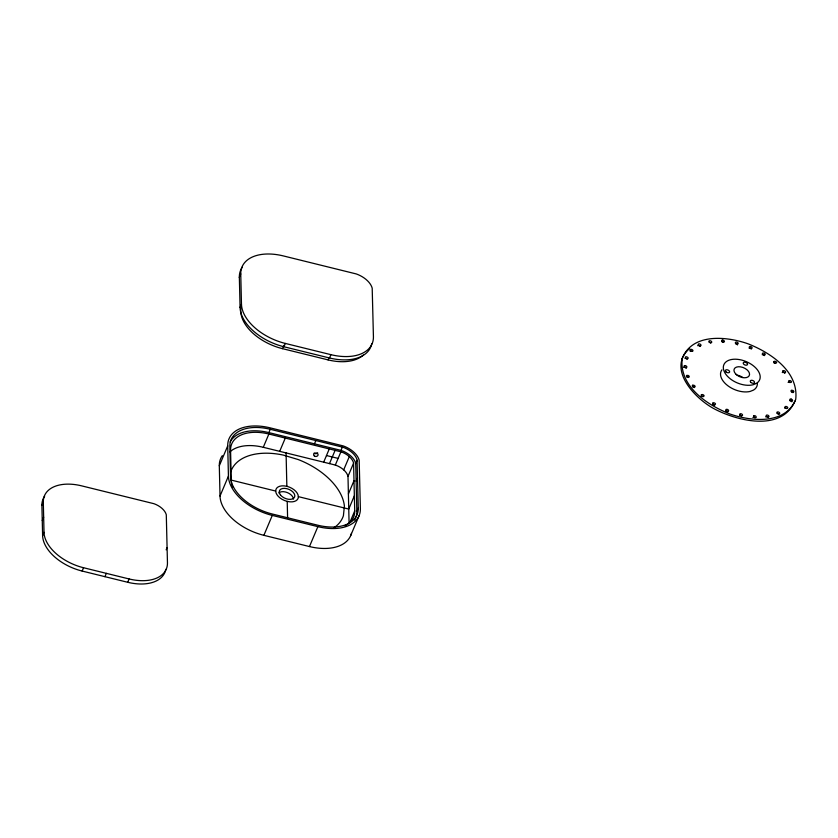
<?xml version="1.0" encoding="UTF-8"?>
<svg xmlns="http://www.w3.org/2000/svg" width="838" height="838" viewBox="0 0 838 838"><rect width="100%" height="100%" fill="white"/><g stroke="black" fill="none" stroke-linecap="round" stroke-linejoin="round"><path stroke-width="1.26" d="M165.798 569.348A40.989 24.386 22.9 0 1 127.732 582.284L82.145 571.055A40.989 24.386 22.9 0 1 42.612 535.639L41.9 505.398L43.304 502.077A40.989 24.386 22.9 0 1 81.621 485.851L153.962 503.701A15.597 9.281 22.9 0 1 166.291 514.741L167.453 562.738A40.989 24.386 22.9 0 1 129.136 578.964L83.549 567.735A40.989 24.386 22.9 0 1 44.016 532.319L43.304 502.077M42.256 520.513L43.66 517.203M42.612 535.639L44.016 532.319M82.145 571.055L83.549 567.735M104.939 576.67L106.342 573.349M239.259 277.441L240.757 273.9A45.472 27.046 22.9 0 1 283.265 255.904L356.318 273.953A20.091 11.952 22.9 0 1 372.198 288.188L373.423 336.656A45.472 27.046 22.9 0 1 330.916 354.663L285.329 343.433A45.472 27.046 22.9 0 1 241.47 304.142L240.757 273.9M371.737 343.632A45.472 27.046 22.9 0 1 329.512 357.983L283.925 346.754A45.472 27.046 22.9 0 1 240.066 307.462L241.47 304.142M127.732 582.284L129.136 578.964M166.165 549.833L167.097 547.623M351.426 533.366A45.472 27.046 22.9 0 1 309.463 546.554L263.876 535.325A45.472 27.046 22.9 0 1 220.017 496.033L219.305 465.792L227.716 445.879A45.472 27.046 22.9 0 1 270.224 427.872L343.276 445.931A20.091 11.952 22.9 0 1 359.167 460.156L360.382 508.635A45.472 27.046 22.9 0 1 317.874 526.641L272.287 515.412A45.472 27.046 22.9 0 1 228.428 476.12L227.716 445.879M220.017 496.033L228.428 476.12M363.304 355.04A43.23 25.716 22.9 0 1 328.077 359.89L282.49 348.66L283.893 345.34M283.925 346.754L285.329 343.433M230.146 442.003A43.23 25.716 22.9 0 1 268.851 432.607L270.255 429.286L342.952 447.241A17.849 10.611 22.9 0 1 357.061 459.873L358.255 508.111L356.852 511.431A43.23 25.716 22.9 0 1 356.014 517.088M229.874 451.902A40.989 24.386 22.9 0 1 263.279 447.293L268.883 434.021L341.234 451.871A15.597 9.281 22.9 0 1 353.563 462.911L354.725 510.908L349.582 523.08M279.693 451.336L285.297 438.065M328.077 359.89L329.009 357.679M329.418 358.203L330.916 354.663M263.876 535.325L272.287 515.412M314.439 443.847L315.842 440.526M323.678 462.178L329.282 448.906M329.491 463.613L335.106 450.341M268.851 432.607L340.982 450.383L342.386 447.063M263.279 447.293L335.315 465.048L340.93 451.776M309.463 546.554L317.874 526.641M343.695 469.856L349.31 456.584M349.079 522.922L347.99 476.403L353.594 463.121M356.852 511.431L355.721 463.582L357.124 460.261M348.399 493.949L354.013 480.666M356.14 481.19L357.543 477.88M354.369 495.792L348.755 509.064L298.349 496.641M350.672 535.608L359.083 515.695M795.032 400.993C781.718 431.874 738.205 421.263 714.971 409.216C695.435 399.223 666.231 368.867 689.622 348.493M782.242 372.512L783.457 372.344A1.498 0.89 22.9 0 1 784.85 373.381M700.956 396.269L701.584 396.185A1.498 0.89 22.9 0 1 702.967 396.762M773.945 362.917L774.144 362.917A1.498 0.89 22.9 0 1 775.223 363.273M721.979 341.778L722.063 341.778A1.498 0.89 22.9 0 1 723.131 342.208M692.607 386.81L692.963 386.863A1.498 0.89 22.9 0 1 694.22 387.617M790.077 382.442L791.072 382.411A1.498 0.89 22.9 0 0 790.402 380.682L789.029 380.588A1.498 0.89 22.9 0 0 789.71 382.317A1.498 0.89 22.9 0 1 790.035 382.516L788.328 382.243A1.498 0.89 22.9 0 0 788.108 382.379M791.344 391.849L793.167 392.174A1.498 0.89 22.9 0 0 793.125 390.55L791.711 390.194A1.498 0.89 22.9 0 0 791.742 391.828L792.423 392.205A1.498 0.89 22.9 0 1 792.958 392.676M686.772 376.943L688.878 377.194A1.498 0.89 22.9 0 0 688.208 375.466L686.835 375.372A1.498 0.89 22.9 0 0 687.516 377.1A1.498 0.89 22.9 0 1 688.145 377.529M326.474 455.537L338.123 458.407M231.12 480.069L275.723 491.068M340.982 450.383L341.548 450.561A17.849 10.611 22.9 0 1 355.658 463.194L355.721 463.582M335.315 465.048L335.619 465.142A15.597 9.281 22.9 0 1 347.959 476.194L347.99 476.403M686.448 358.591L685.788 358.203A1.498 0.89 22.9 0 1 686.28 356.737L687.673 357.281A1.498 0.89 22.9 0 1 687.181 358.748L685.578 358.402A1.498 0.89 22.9 0 0 684.971 358.507M686.312 358.559L686.971 358.947A1.498 0.89 22.9 0 1 687.212 359.188M286.072 452.908L286.858 486.354M287.214 501.354L287.602 517.832M240.705 307.525L240.789 311.307A43.23 25.716 22.9 0 0 282.49 348.66M240.066 307.462L239.354 277.221A45.472 27.046 22.9 0 1 242.381 267.071M735.481 343.727A1.498 0.89 22.9 0 1 737.471 344.931M762.203 354.725A1.498 0.89 22.9 0 1 764.403 355.616M789.752 400.711A1.498 0.89 22.9 0 1 790.087 400.7L791.46 401.276A1.498 0.89 22.9 0 1 791.837 401.79M784.745 408.158A1.498 0.89 22.9 0 1 786.473 408.556M777.371 413.595A1.498 0.89 22.9 0 1 778.9 414.517M752.953 417.565A1.498 0.89 22.9 0 1 754.891 417.691M739.525 415.418A1.498 0.89 22.9 0 1 741.515 416.057M725.603 411.018A1.498 0.89 22.9 0 1 727.803 411.908M712.667 404.44A1.498 0.89 22.9 0 1 714.615 405.257M683.588 367.442A1.498 0.89 22.9 0 1 684.133 367.254L685.547 367.673A1.498 0.89 22.9 0 1 686.165 368.416M709.388 342.396A1.498 0.89 22.9 0 1 710.718 343.056M697.74 345.685A1.498 0.89 22.9 0 1 700.18 346.461M689.936 351.038A1.498 0.89 22.9 0 1 691.664 351.436M765.723 416.884A1.498 0.89 22.9 0 1 768.163 417.659M749.088 348.179A1.498 0.89 22.9 0 1 751.277 349.069M736.99 375.152A8.212 4.892 22.9 0 1 742.803 377.54M757.384 383.123A19.421 11.554 22.9 0 1 753.561 390.068L750.146 391.43A19.421 11.554 22.9 0 1 727.688 385.627A19.421 11.554 22.9 0 1 721.927 369.841M219.305 465.792A45.472 27.046 22.9 0 1 222.332 455.642M278.813 492.922A8.212 4.892 22.9 0 1 287.539 492.671A8.212 4.892 22.9 0 1 293.436 499.092M354.725 510.908A40.989 24.386 22.9 0 1 348.032 523.98M347.047 524.651A40.989 24.386 22.9 0 1 344.91 525.835M268.883 434.021A40.989 24.386 22.9 0 0 230.565 450.247L231.278 480.488A40.989 24.386 22.9 0 0 231.487 482.772M232.765 487.496A40.989 24.386 22.9 0 1 231.697 483.945M317.654 452.866A2.242 1.739 -1.4 0 1 314.103 453.107M270.255 429.286A43.23 25.716 22.9 0 0 229.842 446.403L230.555 476.644A43.23 25.716 22.9 0 0 272.256 513.998L317.843 525.227A43.23 25.716 22.9 0 0 358.255 508.111M355.616 518.135A43.23 25.716 22.9 0 1 354.589 520.136M41.9 505.398A40.989 24.386 22.9 0 1 44.634 496.243M333.754 527.919A60.504 35.992 22.9 0 0 343.412 515.705L344.387 506.089A60.504 35.992 22.9 0 0 298.234 459.559L283.254 455.076A60.504 35.992 22.9 0 0 230.67 472.004M682.174 358.444C679.063 386.37 707.23 405.079 730.055 414.045C751.319 421.483 785.615 424.856 795.733 399.328C798.844 371.412 770.677 352.704 747.852 343.737C726.588 336.3 692.303 332.927 682.174 358.444M712.719 403.183L712.677 403.424A1.498 0.89 22.9 0 0 714.835 404.754L715.516 404.115A1.498 0.89 22.9 0 0 713.368 402.774L712.719 403.183M753.519 416.088L753.907 417.094A1.498 0.89 22.9 0 0 756.274 417.251L755.886 416.256A1.498 0.89 22.9 0 0 753.519 416.088M747.496 364.362L747.37 364.687A2.242 1.33 22.9 0 1 745.181 365.043L744.636 364.823A2.242 1.33 22.9 0 1 743.296 362.854A2.242 1.33 22.9 0 1 745.569 362.351L746.103 362.561A2.242 1.33 22.9 0 1 747.496 364.362M701.437 394.75L701.301 394.939A1.498 0.89 22.9 0 0 703.061 396.521L704.056 396.102A1.498 0.89 22.9 0 0 702.286 394.53L701.437 394.75M773.998 361.482L773.862 361.67A1.498 0.89 22.9 0 0 775.621 363.252L776.606 362.833A1.498 0.89 22.9 0 0 774.846 361.251L773.998 361.482M692.68 385.25L692.471 385.396A1.498 0.89 22.9 0 0 693.78 387.104L694.985 386.905A1.498 0.89 22.9 0 0 693.665 385.208L692.68 385.25M783.163 370.721L782.943 370.857A1.498 0.89 22.9 0 0 784.2 372.575L785.426 372.407A1.498 0.89 22.9 0 0 784.159 370.689L783.163 370.721M756.368 383.427L752.953 384.799A19.421 11.554 22.9 0 1 723.739 370.228A19.421 11.554 22.9 0 1 745.789 361.419A19.421 11.554 22.9 0 1 756.368 383.427M685.18 365.609L684.835 365.598A1.498 0.89 22.9 0 0 684.698 367.18L686.113 367.589A1.498 0.89 22.9 0 0 686.249 366.007L685.18 365.609M722.765 340.123L722.419 340.102A1.498 0.89 22.9 0 0 721.654 341.035A1.498 0.89 22.9 0 0 723.257 342.093L723.603 342.114A1.498 0.89 22.9 0 0 724.367 341.181A1.498 0.89 22.9 0 0 722.765 340.123M791.156 399.098L790.789 399.035A1.498 0.89 22.9 0 0 790.192 400.459L791.564 401.035A1.498 0.89 22.9 0 0 792.161 399.621L791.156 399.098M287.183 486.407L284.239 485.883A11.952 7.113 22.9 0 0 275.692 490.848L276.037 492.88A11.952 7.113 22.9 0 0 286.9 501.302L289.843 501.826A11.952 7.113 22.9 0 0 298.391 496.861L298.035 494.829A11.952 7.113 22.9 0 0 287.183 486.407M735.691 343.391A1.498 0.89 22.9 0 0 738.11 343.737A1.498 0.89 22.9 0 0 736.539 342.082A1.498 0.89 22.9 0 0 735.691 343.391M762.716 354.338A1.498 0.89 22.9 0 0 765.146 354.684A1.498 0.89 22.9 0 0 763.565 353.028A1.498 0.89 22.9 0 0 762.716 354.338M785.269 407.771A1.498 0.89 22.9 0 0 787.689 408.116A1.498 0.89 22.9 0 0 786.117 406.461A1.498 0.89 22.9 0 0 785.269 407.771M777.224 413.239A1.498 0.89 22.9 0 0 779.644 413.584A1.498 0.89 22.9 0 0 778.073 411.929A1.498 0.89 22.9 0 0 777.224 413.239M740.038 415.03A1.498 0.89 22.9 0 0 742.468 415.376A1.498 0.89 22.9 0 0 740.886 413.731A1.498 0.89 22.9 0 0 740.038 415.03M726.127 410.63A1.498 0.89 22.9 0 0 728.547 410.976A1.498 0.89 22.9 0 0 726.975 409.321A1.498 0.89 22.9 0 0 726.127 410.63M709.241 342.04A1.498 0.89 22.9 0 0 711.661 342.386A1.498 0.89 22.9 0 0 710.09 340.741A1.498 0.89 22.9 0 0 709.241 342.04M698.504 345.183A1.498 0.89 22.9 0 0 700.935 345.528A1.498 0.89 22.9 0 0 699.353 343.884A1.498 0.89 22.9 0 0 698.504 345.183M690.46 350.651A1.498 0.89 22.9 0 0 692.879 350.996A1.498 0.89 22.9 0 0 691.308 349.352A1.498 0.89 22.9 0 0 690.46 350.651M766.487 416.381A1.498 0.89 22.9 0 0 768.917 416.727A1.498 0.89 22.9 0 0 767.336 415.072A1.498 0.89 22.9 0 0 766.487 416.381M749.601 347.791A1.498 0.89 22.9 0 0 752.032 348.137A1.498 0.89 22.9 0 0 750.45 346.492A1.498 0.89 22.9 0 0 749.601 347.791M726.012 371.894A2.242 1.33 22.9 0 0 729.552 372.145A2.242 1.33 22.9 0 0 726.913 369.768A2.242 1.33 22.9 0 0 726.012 371.894M750.586 382.044A2.242 1.33 22.9 0 0 754.273 382.956A2.242 1.33 22.9 0 0 752.377 380.379A2.242 1.33 22.9 0 0 750.586 382.044M735.722 373.968A8.212 4.892 22.9 0 0 749.057 375.948A8.212 4.892 22.9 0 0 740.488 366.845A8.212 4.892 22.9 0 0 735.722 373.968M314.617 456.218A2.242 1.739 -1.4 0 0 318.084 454.835A2.242 1.739 -1.4 0 0 314.837 453.211A2.242 1.739 -1.4 0 0 314.617 456.218M280.342 494.776A8.212 4.892 22.9 0 0 293.855 498.107A8.212 4.892 22.9 0 0 286.921 488.68A8.212 4.892 22.9 0 0 280.342 494.776"/></g></svg>
